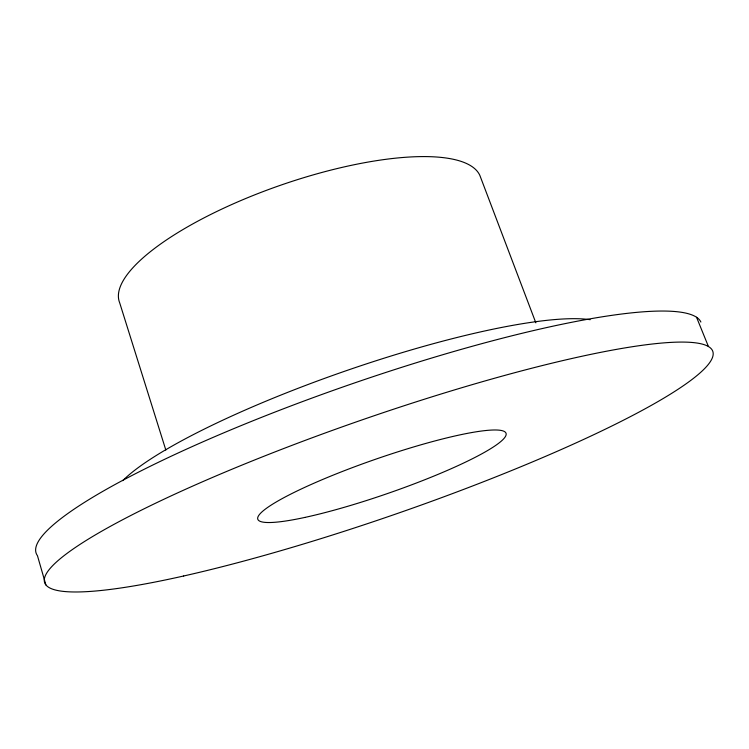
<?xml version="1.0" encoding="UTF-8"?>
<svg xmlns="http://www.w3.org/2000/svg" width="749" height="749" viewBox="0 0 749 749"><rect width="100%" height="100%" fill="white"/><g stroke="black" fill="none" stroke-linecap="round" stroke-linejoin="round"><path stroke-width="1.12" d="M696.551 317.267L708.432 346.525M535.844 322.838L479.875 175.463A191.061 57.57 -19.1 0 0 277.167 186.426A191.061 57.57 -19.1 0 0 119.69 302.83L165.838 450.055M45.886 584.922L37.45 555.674A351.908 56.699 -19.1 0 1 339.344 388.235A351.908 56.699 -19.1 0 1 700.877 322.042M122.752 480.652A262.272 46.85 -19.1 0 1 347.836 370.146A262.272 46.85 -19.1 0 1 590.165 319.692M183.674 575.99A353.528 49.996 -19.1 0 0 711.55 359.576A353.528 49.996 -19.1 0 0 240.944 465.522A353.528 49.996 -19.1 0 0 183.674 575.99M304.712 517.456A131.337 18.154 -19.1 0 0 504.826 437.416A131.337 18.154 -19.1 0 0 336.207 473.902A131.337 18.154 -19.1 0 0 304.712 517.456"/></g></svg>
